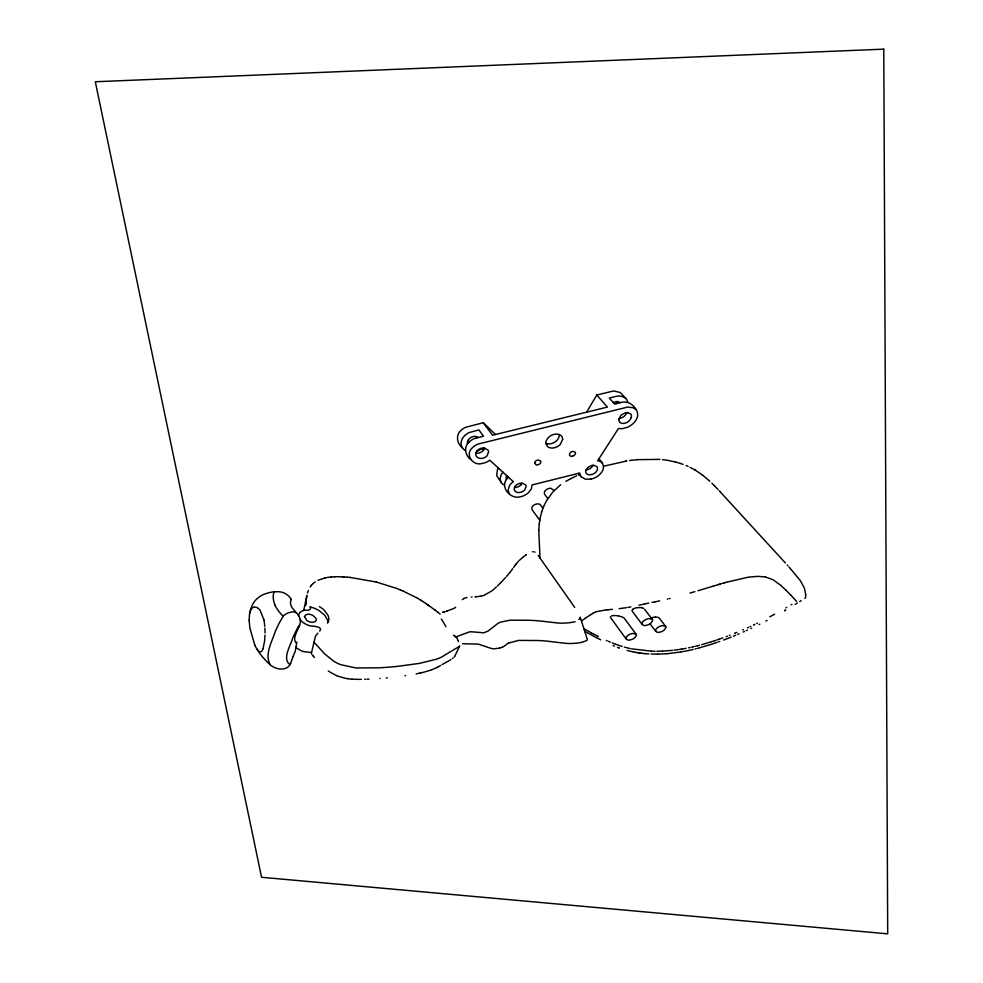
<?xml version="1.0" encoding="UTF-8"?>
<svg xmlns="http://www.w3.org/2000/svg" width="983" height="983" viewBox="0 0 983 983"><rect width="100%" height="100%" fill="white"/><g stroke="black" fill="none" stroke-linecap="round" stroke-linejoin="round"><path stroke-width="1.47" d="M265.029 632.892L264.918 628.149M618.885 419.618L620.47 415.993A13.246 11.808 24.7 0 1 621.956 414.556L625.458 412.835A6.5 5.8 25.1 0 1 627.732 412.627M300.331 621.76L300.307 622.288A12.546 9.867 34 0 1 300.048 623.787C299.496 628.026 291.546 637.942 296.006 642.759M264.98 635.129L264.599 640.891M538.758 529.984L540.023 558.098M538.745 530.193L539.237 524.148M305.664 605.553L305.713 604.889M305.725 604.729L305.811 603.709M305.811 603.636L305.873 603.021M305.885 602.862L306.893 595.391L303.722 610.455M264.55 641.272L263.088 648.571M539.249 524.025L539.63 521.187M539.704 520.732L540.294 517.537M539.778 520.29L532.049 509.661L531.864 507.646A5.37 4.596 28 0 1 532.565 506.356A8.183 7.004 27.8 0 1 535.919 504.193L536.19 504.095A5.542 4.743 27.9 0 1 538.242 503.923C541.277 503.333 542.665 510.841 543.685 506.454M249.535 613.994L249.141 620.273M295.305 650.93L296.866 642.083M540.331 517.365L541.731 511.86M311.39 653.302L315.469 636.173L317.804 633.113M307.482 593.019L308.33 590.513M541.78 511.676L542.948 508.285M290.722 663.12L291.718 660.134M290.624 663.39L290.476 663.783A13.221 10.26 33.4 0 1 281.138 669.042L280.499 669.042A14.708 11.415 33.4 0 1 270.485 665.061L267.02 661.792A57.346 45.071 33.3 0 1 256.465 648.35L255.199 645.929M291.779 659.925L292.995 656.693M514.502 487.457C512.905 490.615 516.689 493.269 519.626 492.458A9.007 7.741 29.6 0 0 522.17 491.746L522.649 491.5A10.653 9.154 29.7 0 0 524.713 489.915L526.151 486.413A3.244 2.789 29.3 0 0 525.573 484.84L522.329 483.243A6.918 5.947 29.2 0 0 519.712 483.452L518.999 483.648A10.26 8.81 29.1 0 0 515.362 486.081L514.957 486.622A6.93 5.947 29.3 0 0 514.502 487.457A7.901 6.795 29.9 0 0 516.886 487.187L517.955 486.868A10.653 9.166 30 0 0 520.757 485.061M293.008 656.632L295.011 651.803M543.894 505.975L546.536 500.716M586.138 469.776L585.745 471.545A3.232 2.814 26.2 0 0 586.372 473.437A2.752 2.408 26.2 0 0 587.195 474.138L588.043 474.531A5.419 4.731 26.2 0 0 590.39 474.752C593.855 474.457 598.033 471.607 597.504 467.736A2.838 2.482 25.9 0 0 596.939 466.618L593.658 465.278A6.635 5.8 25.9 0 0 591.717 465.512L588.964 466.704A12.091 10.555 25.6 0 0 587.097 468.363L586.138 469.776A7.79 6.82 26.6 0 0 587.601 469.567L589.075 469.063A11.304 9.891 26.8 0 0 591.717 467.257L592.651 466.139A7.852 6.869 26.6 0 0 592.982 465.561L593.118 465.291M522.034 483.267L521.985 483.366A7.495 6.451 29.8 0 1 521.629 484.029L520.757 485.061M454.748 656.288L459.651 646.015M250.96 609.73L250.505 610.64A22.068 17.276 34.5 0 0 249.694 613.281L249.596 613.687A62.052 48.818 33.2 0 1 251.869 606.081L252.889 603.943A33.311 26.148 34.2 0 1 256.563 599.126L260.028 596.374A36.15 28.372 34.1 0 1 263.948 594.297L268.285 592.86A41.814 32.795 33.9 0 1 272.893 592.012A45.378 35.56 33.8 0 1 277.046 591.729L278.25 591.729A13.393 10.555 34.6 0 1 279.688 591.815A13.049 10.297 34.6 0 1 284.701 593.302A12.226 9.646 34.6 0 1 290.845 598.794M546.806 500.249L552.962 491.856L560.642 484.73M586.593 412.172L596.804 395.031L611.34 391.492A13.012 11.649 26.4 0 1 614.338 391.062L620.224 392.536L626.024 398.631A7.127 6.389 26.1 0 1 627.707 402.416C634.539 404.885 640.965 413.462 635.817 420.306A19.537 17.461 25.9 0 1 633.077 423.624L631.332 425.061A23.715 21.196 26.2 0 1 627.375 427.31L622.202 428.723L618.467 428.477L597.738 460.646M310.186 586.962L310.64 586.298M251.243 609.263L251.525 608.87A7.299 5.714 35 0 1 253.688 607.187M512.598 568.838L512.401 569.108M513.581 567.449L515.129 565.323M468.363 439.806L468.572 439.512A10.235 8.822 32.8 0 1 471.938 437.017L473.056 436.649A7.655 6.611 32.9 0 1 475.944 436.489L478.475 437.423M512.155 569.44L511.59 570.214M511.172 570.791L510.435 571.762M514.981 565.532L515.928 564.279M310.886 585.966L311.427 585.29M510.091 572.204L506.577 576.443M515.989 564.205L518.483 561.268M311.709 584.971L313.258 583.411M505.68 577.451L500.863 582.563M500.531 582.894L497.41 585.979M522.587 557.484L519.331 560.396M462.317 599.667L463.226 598.88M454.343 656.841L454.367 656.816A2.789 2.249 28.3 0 0 454.625 656.509M459.43 646.347L441.379 657.172A60.393 48.917 30.7 0 1 436.735 659.114L419.422 663.39L397.365 666.388A454.06 385.348 47.1 0 1 378.996 667.801L355.993 667.961L340.757 664.705A33.791 26.799 31.9 0 1 333.642 661.129L324.673 653.916L314.019 642.231M496.341 586.998L492.729 590.242M319.672 631.086C323.554 626.871 314.007 626.146 310.284 625.888A18.566 14.72 33.6 0 1 306.475 624.537L303.133 622.595A11.882 9.4 33.6 0 1 300.147 619.585M508.543 477.308L507.818 477.922A14.819 12.73 29.4 0 0 505.606 480.773C501.305 488.969 511.479 499.389 520.044 496.82A18.099 15.568 29.8 0 0 524.111 495.555L525.979 494.535A21.565 18.554 30 0 0 528.473 492.63L531.373 488.846L532.135 484.914L579.81 473.032A6.439 5.615 26.3 0 0 581.039 476.73L585.34 479.188L590.82 479.163M313.589 583.128L315.236 581.887M453.175 657.897L452.377 658.536M522.661 557.422L525.696 555.198M492.065 590.758L484.435 595.157M581.567 620.961L585.708 617.951M455.657 607.322L454.072 608.293M804.782 598.34L805.581 597.738L805.691 594.592M586.065 617.705L589.874 615.211M633.236 608.969L633.617 608.735A8.073 6.758 21.2 0 1 634.502 608.33L636.665 607.74M525.745 555.162L526.446 554.707M450.927 659.568L449.636 660.379M590.365 614.903L592.909 613.318M801.157 600.662L799.72 601.559M463.632 598.598L467.023 597.431M795.161 604.385L795.751 604.029M796.562 603.525L797.373 603.021M592.614 613.503L595.526 611.954M796.623 601.473L791.143 595.452M791.131 604.791L791.819 604.373M442.141 664.582L446.86 661.903M565.815 481.363L570.189 478.954M440.716 665.43L438.418 666.72M786.707 607.396L786.007 607.801M784.803 610.578L785.687 610.062L784.532 610.738M449.034 660.723L447.376 661.633M774.665 614.191L773.768 614.682M773.056 615.063L769.836 616.796M438.172 666.855L436.857 667.531M767.01 620.457L765.855 621.059M570.644 478.721L576.665 475.833M508.666 643.054L518.582 640.4L538.954 640.535A172 134.487 22.9 0 1 545.983 641.014L566.048 643.386A60.713 50.809 25.1 0 0 577.635 643.042L581.703 642.366M759.822 624.156L759.036 624.549M453.47 608.6L446.872 611.082M436.71 667.617L431.967 669.681M757.328 623.173L756.591 623.529M754.747 624.414L754.01 624.77M318.062 580.265L325.09 577.893M754.379 624.598L753.642 624.942M751.712 628.125L750.914 628.506M750.103 626.613L750.729 626.318M747.35 630.164L746.281 630.644M748.628 627.289L747.51 627.793M744.463 631.467L743.246 632.02M743.394 629.636L742.632 629.956M578.471 475.035L579.368 474.642M739.155 633.802L737.729 634.404M736.967 632.376L736.021 632.769M735.665 635.276L733.392 636.21M735.259 633.077L734.498 633.384M731.106 637.131L729.435 637.795M730.086 635.141L729.325 635.436M728.6 638.114L727.764 638.446M727.346 638.606L725.872 639.171M727.395 636.173L726.228 636.615M725.454 639.331L723.549 640.044M651.115 617.828L655.28 617.029M431.451 669.878L425.786 671.659M578.815 619.462L579.196 619.302A2.888 2.396 24 0 0 580.191 618.16L580.191 617.127L587.355 639.589A2.789 2.31 23.4 0 1 586.568 640.584L582.243 642.206M722.837 637.869L721.768 638.25M720.883 638.569L719.224 639.159M719.74 641.432L718.45 641.887M596.054 611.758L605.798 609.939M718.831 639.294L717.062 639.896M717.16 642.341L714.358 643.3M483.82 595.379L481.424 596.042M715.882 640.302L714.702 640.695M713.928 643.447L710.426 644.59M502.559 647.158L504.758 645.806A36.985 30.018 25.1 0 1 508.641 643.017M714.309 640.83L711.729 641.666M502.178 647.281L499.659 648.055M709.984 644.725L699.663 647.772M711.336 641.788L701.69 644.639M447.449 610.898L446.675 611.131M713.277 586.126L697.918 590.758M713.609 586.028L719.028 584.394M718.217 584.639L720.097 584.086M694.92 591.643L690.066 593.056M720.17 584.062L721.473 583.669M722.48 583.374L724.213 582.87M445.36 611.524L444.5 611.77M442.522 612.335L444.402 611.795L443.689 612.004M444.783 611.684L442.952 612.212M724.373 582.833L726.449 582.243M603.82 466.163L626.036 461.15M726.916 582.108L748.038 577.242M499.524 648.092L494.289 648.817A11.194 9.13 27.1 0 1 493.675 648.792L493.085 648.719M699.097 647.932L697.611 648.325M424.816 671.917L422.149 672.581M699.478 645.229L697.758 645.671M697.869 645.647L696.91 645.892M696.283 648.669L695.006 648.989M669.435 598.61L670.123 598.45M696.05 646.101L695.3 646.286M495.469 434.498L483.267 422.727L465.512 427.347A20.582 17.755 32.9 0 0 461.039 430.382C455.35 435.002 457.046 443.665 462.452 447.929A7.852 6.77 33.2 0 0 465.512 450.595M667.297 599.126L668.035 598.954M693.199 649.431L688.358 650.525M694.01 646.593L692.818 646.875M421.781 672.679L419.888 673.109M692.388 646.974L691.749 647.121M643.46 604.238L644.627 603.98M648.792 603.046L645.143 603.869M641.53 604.668L642.685 604.41M640.633 604.864L638.962 605.233M419.753 673.134L418.451 673.416M325.115 577.893L327.548 577.439M659.052 600.994L659.691 600.859M690.238 647.453L688.604 647.785M688.125 650.574L680.629 651.999M658.119 601.191L656.828 601.461M656.226 601.584L655.845 601.657M417.714 673.564L416.153 673.883M655.612 601.707L654.825 601.866M480.884 596.165L479.962 596.325M654.309 601.965L653.29 602.174M686.22 648.264L685.458 648.411M652.54 602.321L651.926 602.432M630.877 606.88L627.916 607.42M684.586 648.571L682.177 649.001M625.544 461.236L626.798 461.027M681.747 649.075L680.641 649.247M479.79 596.362L475.981 596.779M484.041 632.708L488.06 631.061L497.717 623.541A23.15 18.923 26.3 0 1 500.531 622.141L510.054 620.199L529.997 620.298A188.355 147.475 23.2 0 1 535.882 620.642L538.733 620.875A124.964 99.627 23.9 0 1 542.702 621.281L558.221 623.05A64.767 54.569 25.9 0 0 570.312 622.608L574.551 621.883A5.062 4.202 24.2 0 0 575.129 621.711M680.261 652.061L668.563 653.56M626.392 607.678L622.3 608.28M680.089 649.333L678.884 649.53M328.027 577.365L331.21 576.984M629.538 460.597L631.258 460.351M405.696 675.665L405.021 675.763M678.221 649.628L674.117 650.168M748.591 577.156L757.586 576.357L765.106 576.91M631.541 460.314L637.5 459.626M622.055 608.317L621.268 608.416M637.254 607.654L640.793 607.605A9.117 7.631 21.1 0 1 641.457 607.703L641.96 607.813M620.543 608.502L619.118 608.661M612.937 615.604L615.198 615.542M672.556 650.341L662.837 651.102M606.302 609.89L608.108 609.706M483.464 632.794L471.398 631.774A16.244 13.172 27.7 0 0 469.272 631.958L457.636 636.247A2.63 2.126 28.5 0 1 455.989 636.701L454.957 636.333L455.805 636.861M637.439 459.639L659.949 459.393M607.74 609.743L609.165 609.607M386.319 677.938L387.327 677.852M609.583 609.571L612.47 609.313M668.305 653.584L666.486 653.732M331.271 576.984L334.724 576.788M666.363 653.744L657.959 654.125M380.249 678.442L379.954 678.454M475.895 596.779L475.035 596.841M462.661 643.73L478.008 644.098A25.595 20.618 27.2 0 1 478.905 644.307L485.749 646.581M471.373 597.025L472.049 596.988M368.994 679.106L367.028 679.192M662.493 651.115L656.927 651.25M365.516 679.241L364.742 679.265M334.785 576.788L336.37 576.751M361.363 679.351L360.269 679.364M657.688 654.125L651.139 654.027M359.643 679.364L358.697 679.364M337.181 576.738L341.765 576.837M655.563 617.029L657.578 617.263A4.116 3.44 20.3 0 1 658.377 617.533M357.984 679.364L352.381 679.155M655.059 651.237L651.41 651.151M651.053 651.139L631.491 648.841M342.502 576.874L343.46 576.923M343.092 576.91L343.952 576.947M648.854 653.916L645.831 653.695M344.677 576.996L347.208 577.181M615.813 615.579L618.381 615.911M351.975 679.13L348.24 678.749M347.515 577.205L350.501 577.476M645.401 653.658L644.381 653.572M644.234 653.548L643.054 653.425M350.243 577.451L376.059 581.973M289.801 664.569C281.986 658.708 290.612 645.585 292.651 638.151A212.23 167.442 26 0 1 299.065 625.446M662.64 459.651L668.01 460.4M642.907 653.412L640.621 653.142M627.732 412.639L630.607 413.917A3.084 2.752 25.1 0 1 631.221 414.9L631.356 415.354A5.443 4.866 25.3 0 1 631.221 417.64M639.429 652.97L640.842 653.167M348.068 678.725L346.852 678.54M639.282 652.945L638.311 652.81M638.164 652.786L637.033 652.601M346.643 678.516L346.114 678.417M484.275 448.051L487.912 449.981A3.858 3.33 32.2 0 1 488.588 451.676L487.224 455.62A10.727 9.24 32.6 0 1 485.061 457.378L484.545 457.636A9.142 7.876 32.5 0 1 481.793 458.385C478.635 459.086 474.678 456.395 475.907 452.93A7.225 6.23 32.2 0 1 476.657 451.381L476.866 451.099A10.334 8.896 32 0 1 480.662 448.469L481.412 448.236A7.25 6.242 32.1 0 1 484.275 448.051A22.29 19.255 33.7 0 1 482.469 449.6L481.523 448.739A20.299 17.534 33.6 0 1 476.78 451.209M667.949 460.388L675.505 461.998M636.812 652.565L636.05 652.429M547.494 443.8L545.909 443.37M635.903 652.405L634.526 652.159M345.266 678.27L337.513 676.071M765.499 576.996L772.945 579.687L780.637 585.254M634.072 652.061L632.61 651.766M619.044 616.046L622.128 616.98A8.097 6.746 22 0 1 623.161 617.471M630.214 648.571L624.365 647.121M632.143 651.668L627.191 650.463M627.768 402.44L624.23 402.022A13.271 11.857 25.3 0 0 621.195 402.465L614.645 404.062L609.276 398.041L615.788 396.444A13.123 11.735 25.9 0 1 618.798 396.014L622.976 396.641L626.024 398.631M376.145 581.985L396.444 588.35M675.37 461.961L680.617 463.497M622.165 646.47L616.046 644.406M680.654 463.509L683.16 464.381M311.5 652.712L310.616 652.454A6.893 5.382 32.5 0 0 309.608 652.282L304.435 651.778A17.092 13.43 33.1 0 1 300.773 650.513L297.603 648.633A13.504 10.604 33.1 0 1 296.067 647.281L295.969 647.183M619.315 647.994L618.418 647.662M618.639 647.748L617.533 647.342M486.462 646.839L489.694 647.957A20.188 16.502 27.2 0 0 492.348 648.62M615.69 644.27L613.933 643.607M396.677 588.436L400.413 589.923M613.81 643.558L612.176 642.907M614.436 646.126L613.109 645.585M400.179 589.825L402.723 590.894M686.134 465.549L688.112 466.409M336.764 675.763L329.661 671.93M610.308 642.132L608.465 641.334M402.883 590.955L416.915 597.897M259.487 651.704L260.667 651.84A2.875 2.224 34 0 0 261.208 651.594M607.199 640.769L606.4 640.412M690.127 467.355L695.239 470.107M600.65 639.822L600.048 639.515M598.389 636.542L597.492 636.087M599.679 639.331L596.951 637.93M596.718 635.694L593.388 633.949M596.484 637.684L584.971 631.491M593.056 633.765L591.52 632.941M591.188 632.769L584.197 628.911M417.456 598.217L419.778 599.581M695.067 470.009L702.267 474.85M420.011 599.728L421.351 600.552M455.362 636.579L454.687 636.161M421.129 600.404L421.854 600.859M455.719 636.8L456.395 637.242M422.457 601.252L425.958 603.55M259.07 651.471L257.067 649.296M425.848 603.476L427.789 604.828M454.281 635.878L453.421 635.239M427.691 604.742L428.465 605.295M428.219 605.123L429.51 606.044M257.853 608.096L258.32 608.44A9.044 7.065 35 0 1 260.237 610.578L263.886 619.794M328.826 671.352L328.273 670.959M429.239 605.835L435.027 610.111M702.095 474.715L709.775 481.191M434.572 609.779L437.828 612.274M437.582 612.09L440.126 614.08M298.967 616.28L297.382 613.896A11.403 8.97 34 0 0 296.276 612.704L293.045 611.721L288.498 612.728A27.721 21.786 33.3 0 0 283.423 615.825L279.897 621.858A250.346 197.362 25.3 0 0 275.117 631.946C271.849 641.936 264.402 654.58 270.202 664.741M780.883 585.475L782.579 587.011M620.47 402.637L618 401.592A6.439 5.751 26.1 0 0 615.579 401.777A9.67 8.638 25.9 0 0 613.38 402.637M783.254 587.637L786.117 590.402M296.276 612.704L292.283 607.961A13.959 11.071 34 0 1 291.398 606.339A11.071 8.773 34.1 0 1 290.808 604.778L290.55 603.525A8.245 6.537 34.1 0 1 290.526 602.1L290.784 600.908A7.237 5.726 34.7 0 0 290.98 600.158M711.889 483.206L714.272 485.577M786.265 590.55L791.057 595.366M714.334 485.639L715.022 486.327M715.243 486.56L718.118 489.583M636.026 409.665L632.991 407.699L628.039 407.134A13.492 12.042 24.9 0 0 625.753 407.54L477.64 444.169A21.417 18.431 31.7 0 0 473.069 447.204C463.939 453.925 472.86 466.851 482.665 463.3A20.459 17.645 32.8 0 0 489.239 460.622L489.817 460.228L513.31 481.658L510.988 483.611A15.974 13.713 29.1 0 0 509.292 486.007L508.113 490.234L509.28 493.761M719.237 490.775L719.974 491.574M720.293 491.93L785.356 562.952M787.211 565.004L787.85 565.729M596.804 395.031L607.408 407.073L492.544 435.223L483.267 422.727M788.956 566.982L790.271 568.481M790.492 568.752L800.408 580.732L804.303 588.006M314.462 657.467L313.147 655.919M313.049 655.808L311.881 654.42M598.794 459.012C603.058 461.924 605.196 467.982 601.682 472.196A20.446 17.903 26.7 0 1 590.808 479.114M578.422 473.376L581.076 476.706M665.7 626.478L662.64 625.655A7.495 6.254 19.9 0 0 661.203 625.925L660.551 626.11A12.201 10.162 19.8 0 0 657.049 628.063C653.597 630.177 656.927 633.728 660.023 632.069A10.518 8.786 20.3 0 0 661.792 631.491A12.619 10.555 20.4 0 0 664.164 630.091L665.958 627.621A1.806 1.511 19.9 0 0 665.712 626.466L659.396 618.282A2.224 1.855 20.3 0 0 659.015 617.902M652.343 619.487L649.161 618.602A7.569 6.328 20.6 0 0 647.674 618.872L647.023 619.069A12.177 10.162 20.4 0 0 643.472 621.059C639.97 623.271 643.447 626.921 646.605 625.249A10.53 8.81 21 0 0 648.424 624.672A12.57 10.53 21.1 0 0 650.844 623.21L652.626 620.654A1.917 1.597 20.6 0 0 652.368 619.474L644.479 609.165M554.179 490.542L550.898 488.318A5.505 4.755 27.7 0 0 548.883 488.49L548.588 488.563A8.294 7.151 27.6 0 0 545.123 490.873A5.554 4.78 27.7 0 0 544.398 492.237L544.521 494.166L547.826 498.614M650.021 623.824L655.784 631.455M632.45 611.512L642.231 624.561M636.173 634.342L632.978 633.445A7.631 6.328 21.2 0 0 631.479 633.728L631.16 633.814A11.857 9.83 21.1 0 0 627.437 635.792C623.996 637.942 627.498 641.408 630.533 639.822A10.481 8.712 21.6 0 0 632.327 639.257A12.337 10.26 21.7 0 0 634.711 637.844L636.431 635.374A1.794 1.499 21.2 0 0 636.185 634.33L624.537 618.59M610.762 617.865L626.22 639.11M538.217 555.518L574.736 607.445M470.599 459.503C465.082 455.24 463.46 446.479 469.26 441.883A21.159 18.222 32.1 0 1 473.806 438.848L483.476 436.194L478.868 429.903L469.26 432.545A20.827 17.952 32.5 0 0 464.762 435.58C461.383 438.529 459.626 444.033 462.452 447.929M441.392 618.983L445.913 626.699M506.491 479.458L506.036 477.615A5.628 4.841 30.1 0 1 506.687 475.6M299.127 616.587L299.569 617.582M456.714 637.586L457.034 638.25M457.341 638.876L457.918 640.13M255.175 645.892L254.904 645.29M275.142 605.393L275.461 606.069A32.156 25.521 34.2 0 0 283.055 616.12M254.818 645.081L250.014 628.567M458.164 640.67L458.557 641.678M804.536 588.657L805.679 594.359M263.911 619.868L264.071 620.728M264.243 621.674L264.808 626.429M249.891 627.818L249.141 620.334M559.376 434.904C559.401 439.204 555.272 442.657 551.34 443.591A9.695 8.503 29.6 0 1 547.494 443.812M616.98 401.703A8.355 7.483 27 0 1 615.96 403.743M534.654 551.967A3.195 2.703 27.1 0 1 535.059 552.163M532.553 551.832A2.851 2.408 27.1 0 1 533.388 551.709M504.451 485.037A6.709 5.763 30.3 0 1 501.232 482.567M327.437 623.111A10.322 8.183 33.3 0 0 328.715 620.359A10.309 8.171 33.3 0 0 327.757 614.891L323.935 609.927A20.078 15.875 33.4 0 0 319.401 606.622M310.05 606.904A23.334 18.407 33.3 0 1 311.93 607.396A24.649 19.439 33.3 0 1 319.156 610.627L324.562 615.051L327.437 619.769A10.543 8.343 33.2 0 1 327.929 622.399M597.738 460.72A6.758 5.923 25.8 0 1 602.235 463.054M290.919 598.979A1.917 1.524 34.5 0 1 291.017 599.495M299.729 618.049A12.89 10.137 34 0 1 300.319 620.973M498.528 468.166A13.111 11.28 30.3 0 0 497.361 470.009L496.685 475.563L501.256 482.555L500.077 479.053L501.084 474.863A13.848 11.907 29.9 0 1 503.001 472.245M484.656 448.101A7.545 6.5 32.8 0 1 484.091 449.501L483.206 450.632A10.702 9.228 32.9 0 1 480.269 452.585L479.151 452.942A7.852 6.77 32.8 0 1 475.858 453.077M476.423 436.563A6.942 5.996 33.5 0 1 475.809 438.099M469.382 441.748A6.881 5.935 33.6 0 1 467.564 441.6M619.671 422.137A3.76 3.354 25.4 0 1 618.921 419.618M619.708 422.112A3.06 2.716 25.4 0 0 620.629 422.85L621.563 423.231A5.812 5.185 25.5 0 0 624.119 423.341A10.039 8.958 25.6 0 0 631.147 417.603M310.173 607.003A2.445 1.941 33.8 0 1 310.026 609.423A4.718 3.748 33.9 0 1 307.9 610.16A6.734 5.345 33.9 0 1 307.003 610.222L306.229 610.185A12.287 9.707 33.5 0 0 302.653 610.75L299.975 612.298L298.734 614.584A6.586 5.21 33.7 0 0 298.648 615.69M626.724 412.627A8.958 7.999 26 0 1 626.073 414.126L625.016 415.465A12.165 10.874 26.2 0 1 622.472 417.394L620.433 418.168A7.753 6.918 26 0 1 619.106 418.389M467.539 443.714A5.861 5.05 33 0 1 468.424 439.856M275.179 605.381A22.498 17.817 34.3 0 1 273.335 594.899A21.565 17.067 34.3 0 1 274.171 591.877M642.464 607.949A5.173 4.337 21.1 0 1 643.349 608.293M632.401 609.743A3.588 3.01 21.4 0 1 632.905 609.214M632.143 610.898A1.88 1.573 21.5 0 1 632.13 610.308M623.996 618.037A3.121 2.605 21.9 0 1 624.328 618.332M611.573 615.899A5.8 4.841 22.3 0 1 612.446 615.677M610.406 617.226A1.474 1.229 22.4 0 1 610.517 616.673M263.002 648.583A11.993 9.289 34.3 0 1 261.773 651.164M254.265 607.076A4.301 3.367 35.1 0 1 257.362 607.777M572.462 456.259A3.232 2.826 27.7 0 1 570.853 456.321L569.464 455.276L569.735 453.396A4.915 4.301 27.5 0 1 572.733 451.43L575.129 452.106A1.413 1.241 27.5 0 1 575.35 452.475L575.473 453.36A4.596 4.018 27.7 0 1 572.425 456.137M304.509 616.734L306.991 620.506A7.827 6.193 33.5 0 0 309.055 621.649L310.751 622.141A8.319 6.586 33.5 0 0 312.963 622.264L315.199 621.625L316.219 620.199A3.44 2.728 33.4 0 0 315.936 618.332L313.135 615.579A8.712 6.881 33.4 0 0 310.788 614.572L310.296 614.449A7.557 5.972 33.4 0 0 307.495 614.301L305.381 615.112L304.509 616.734M562.694 439.229L560.31 444.427A14.819 13 29.5 0 1 556.673 446.982L554.596 447.707A9.191 8.061 29.3 0 1 551.758 448.015C546.929 448.395 543.968 442.559 547.298 438.909A13.529 11.857 28.6 0 1 548.907 437.042L550.971 435.555A13.369 11.71 28.6 0 1 554.215 434.363C557.717 433.233 562.866 434.941 562.694 439.229M534.617 462.87L536.153 464.885A3.342 2.9 29.3 0 0 537.848 464.848A5.026 4.362 29.4 0 0 540.245 463.276A3.281 2.851 29.3 0 0 540.785 461.899L540.687 461.322A1.45 1.266 29.2 0 0 540.429 460.818L538.033 460.044A4.817 4.178 29.1 0 0 535.01 461.899L534.617 462.87M883.778 49.15L95.302 81.749L261.564 877.278L887.698 933.85L883.778 49.15"/></g></svg>
